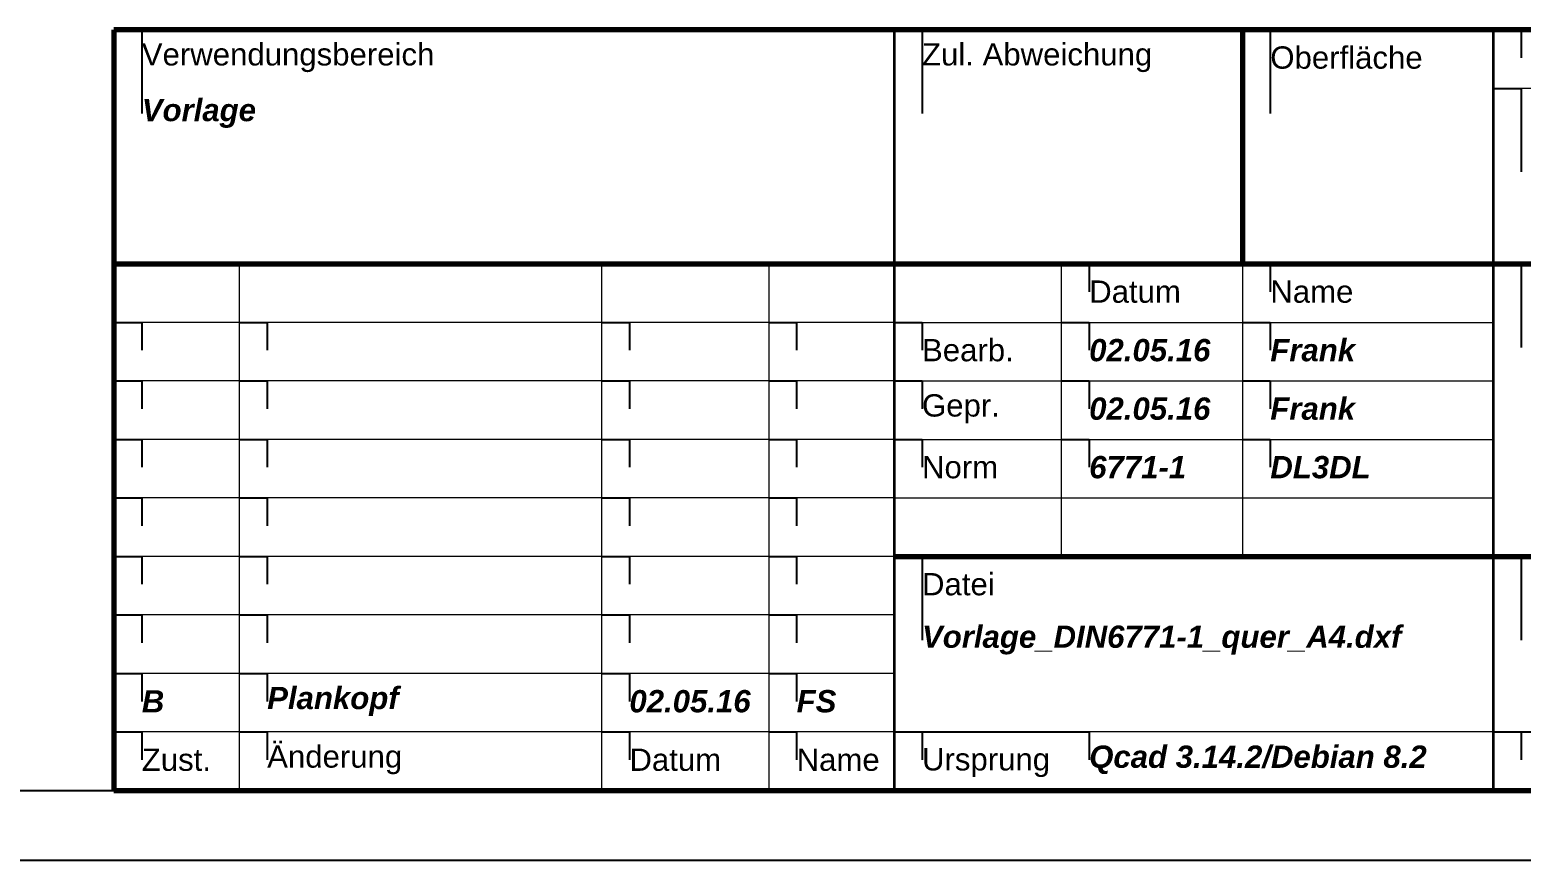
# Model space of a CAD drawing. Header units: millimetres. Extents: x -103 to 297, y 0 to 210.
# Drawn here: x 101 to 208, y 0 to 59.6 of the extents above; entities that cross this region are included whole.
import ezdxf

# ---------------------------------------------------------------- set-up
doc = ezdxf.new("R2010")
doc.units = ezdxf.units.MM
for name, color, linetype in [('Blattrahmen Din A4', 5, 'Continuous'), ('Hilfslinien', 3, 'Continuous'), ('Plankopf ausgefüllt', 96, 'Continuous'), ('Plankopf Text Vorgabe', 1, 'Continuous')]:
    doc.layers.add(name, color=color, linetype=linetype)
for name, color, linetype, lineweight in [('Plankopf Rahmen 0.18', 5, 'Continuous', 18), ('Plankopf Rahmen 0.35', 5, 'Continuous', 35), ('Plankopf Rahmen 0.7', 5, 'Continuous', 70)]:
    doc.layers.add(name, color=color, linetype=linetype, lineweight=lineweight)
doc.styles.add('textstyle0', font='')
doc.styles.add('textstyle1', font='')
doc.styles.add('textstyle10', font='')
doc.styles.add('textstyle11', font='')
doc.styles.add('textstyle12', font='')
doc.styles.add('textstyle13', font='')
doc.styles.add('textstyle14', font='')
doc.styles.add('textstyle2', font='')
doc.styles.add('textstyle22', font='')
doc.styles.add('textstyle23', font='')
doc.styles.add('textstyle24', font='')
doc.styles.add('textstyle25', font='')
doc.styles.add('textstyle26', font='')
doc.styles.add('textstyle27', font='')
doc.styles.add('textstyle28', font='')
doc.styles.add('textstyle29', font='')
doc.styles.add('textstyle30', font='')
doc.styles.add('textstyle31', font='')
doc.styles.add('textstyle32', font='')
doc.styles.add('textstyle36', font='')
doc.styles.add('textstyle39', font='')
doc.styles.add('textstyle40', font='')
doc.styles.add('textstyle5', font='')
doc.styles.add('textstyle6', font='')
doc.styles.add('textstyle7', font='')
doc.styles.add('textstyle8', font='')
doc.styles.add('textstyle9', font='')
doc.styles.get('textstyle0').set_extended_font_data('Arial')
doc.styles.get('textstyle1').set_extended_font_data('Arial')
doc.styles.get('textstyle10').set_extended_font_data('Arial')
doc.styles.get('textstyle11').set_extended_font_data('Arial')
doc.styles.get('textstyle12').set_extended_font_data('Arial')
doc.styles.get('textstyle13').set_extended_font_data('Arial')
doc.styles.get('textstyle14').set_extended_font_data('Arial')
doc.styles.get('textstyle2').set_extended_font_data('Arial')
doc.styles.get('textstyle22').set_extended_font_data('Arial', italic=True, bold=True)
doc.styles.get('textstyle23').set_extended_font_data('Arial', italic=True, bold=True)
doc.styles.get('textstyle24').set_extended_font_data('Arial', italic=True, bold=True)
doc.styles.get('textstyle25').set_extended_font_data('Arial', italic=True, bold=True)
doc.styles.get('textstyle26').set_extended_font_data('Arial', italic=True, bold=True)
doc.styles.get('textstyle27').set_extended_font_data('Arial', italic=True, bold=True)
doc.styles.get('textstyle28').set_extended_font_data('Arial', italic=True, bold=True)
doc.styles.get('textstyle29').set_extended_font_data('Arial', italic=True, bold=True)
doc.styles.get('textstyle30').set_extended_font_data('Arial', italic=True, bold=True)
doc.styles.get('textstyle31').set_extended_font_data('Arial')
doc.styles.get('textstyle32').set_extended_font_data('Arial', italic=True, bold=True)
doc.styles.get('textstyle36').set_extended_font_data('Arial', italic=True, bold=True)
doc.styles.get('textstyle39').set_extended_font_data('Arial', italic=True, bold=True)
doc.styles.get('textstyle40').set_extended_font_data('Arial', italic=True, bold=True)
doc.styles.get('textstyle5').set_extended_font_data('Arial')
doc.styles.get('textstyle6').set_extended_font_data('Arial')
doc.styles.get('textstyle7').set_extended_font_data('Arial')
doc.styles.get('textstyle8').set_extended_font_data('Arial')
doc.styles.get('textstyle9').set_extended_font_data('Arial')

msp = doc.modelspace()

# ---------------------------------------------------------------- linework, layer by layer
at = {"layer": 'Blattrahmen Din A4'}
for p, q in [((5, 5), (292, 5)), ((0, 0), (297, 0))]:
    msp.add_line(p, q, dxfattribs=at)
at = {"layer": 'Hilfslinien'}
for p, q in [((107, 59.6), (109, 59.6)), ((109, 59.6), (109, 57.6)), ((163, 59.6), (165, 59.6)), ((165, 59.6), (165, 57.6)), ((188, 59.6), (190, 59.6)), ((190, 59.6), (190, 57.6)), ((206, 59.6), (208, 59.6)), ((208, 59.6), (208, 57.6)), ((208, 59.6), (220, 59.6)), ((109, 57.6), (109, 53.6)), ((165, 57.6), (165, 53.6)), ((190, 57.6), (190, 53.6)), ((206, 55.4), (208, 55.4)), ((208, 55.4), (208, 53.4)), ((208, 53.4), (208, 49.4)), ((175, 42.8), (177, 42.8)), ((177, 42.8), (177, 40.8)), ((188, 42.8), (190, 42.8)), ((190, 42.8), (190, 40.8)), ((206, 42.8), (208, 42.8)), ((208, 42.8), (208, 40.8)), ((208, 40.8), (208, 36.8)), ((107, 38.6), (109, 38.6)), ((109, 38.6), (109, 36.6)), ((116, 38.6), (118, 38.6)), ((118, 38.6), (118, 36.6)), ((142, 38.6), (144, 38.6)), ((144, 38.6), (144, 36.6)), ((154, 38.6), (156, 38.6)), ((156, 38.6), (156, 36.6)), ((163, 38.6), (165, 38.6)), ((165, 38.6), (165, 36.6)), ((175, 38.6), (177, 38.6)), ((177, 38.6), (177, 36.6)), ((188, 38.6), (190, 38.6)), ((190, 38.6), (190, 36.6)), ((107, 34.4), (109, 34.4)), ((109, 34.4), (109, 32.4)), ((116, 34.4), (118, 34.4)), ((118, 34.4), (118, 32.4)), ((142, 34.4), (144, 34.4)), ((144, 34.4), (144, 32.4)), ((154, 34.4), (156, 34.4)), ((156, 34.4), (156, 32.4)), ((163, 34.4), (165, 34.4)), ((165, 34.4), (165, 32.4)), ((175, 34.4), (177, 34.4)), ((177, 34.4), (177, 32.4)), ((188, 34.4), (190, 34.4)), ((190, 34.4), (190, 32.4)), ((107, 30.2), (109, 30.2)), ((109, 30.2), (109, 28.2)), ((116, 30.2), (118, 30.2)), ((118, 30.2), (118, 28.2)), ((142, 30.2), (144, 30.2)), ((144, 30.2), (144, 28.2)), ((154, 30.2), (156, 30.2)), ((156, 30.2), (156, 28.2)), ((163, 30.2), (165, 30.2)), ((165, 30.2), (165, 28.2)), ((175, 30.2), (177, 30.2)), ((177, 30.2), (177, 28.2)), ((188, 30.2), (190, 30.2)), ((190, 30.2), (190, 28.2)), ((107, 26), (109, 26)), ((109, 26), (109, 24)), ((116, 26), (118, 26)), ((118, 26), (118, 24)), ((142, 26), (144, 26)), ((144, 26), (144, 24)), ((154, 26), (156, 26)), ((156, 26), (156, 24)), ((107, 21.8), (109, 21.8)), ((109, 21.8), (109, 19.8)), ((116, 21.8), (118, 21.8)), ((118, 21.8), (118, 19.8)), ((142, 21.8), (144, 21.8)), ((144, 21.8), (144, 19.8)), ((154, 21.8), (156, 21.8)), ((156, 21.8), (156, 19.8)), ((163, 21.8), (165, 21.8)), ((165, 21.8), (165, 19.8)), ((206, 21.8), (208, 21.8)), ((208, 21.8), (208, 19.8)), ((165, 19.8), (165, 15.8)), ((208, 19.8), (208, 15.8)), ((107, 17.6), (109, 17.6)), ((109, 17.6), (109, 15.6)), ((116, 17.6), (118, 17.6)), ((118, 17.6), (118, 15.6)), ((142, 17.6), (144, 17.6)), ((144, 17.6), (144, 15.6)), ((154, 17.6), (156, 17.6)), ((156, 17.6), (156, 15.6)), ((107, 13.4), (109, 13.4)), ((109, 13.4), (109, 11.4)), ((116, 13.4), (118, 13.4)), ((118, 13.4), (118, 11.4)), ((142, 13.4), (144, 13.4)), ((144, 13.4), (144, 11.4)), ((154, 13.4), (156, 13.4)), ((156, 13.4), (156, 11.4)), ((107, 9.2), (109, 9.2)), ((109, 9.2), (109, 7.2)), ((116, 9.2), (118, 9.2)), ((118, 9.2), (118, 7.2)), ((142, 9.2), (144, 9.2)), ((144, 9.2), (144, 7.2)), ((154, 9.2), (156, 9.2)), ((156, 9.2), (156, 7.2)), ((163, 9.2), (165, 9.2)), ((165, 9.2), (165, 7.2)), ((165, 9.2), (177, 9.2)), ((177, 9.2), (177, 7.2)), ((206, 9.2), (208, 9.2)), ((208, 9.2), (208, 7.2)), ((208, 9.2), (220, 9.2))]:
    msp.add_line(p, q, dxfattribs=at)
at = {"layer": 'Plankopf Rahmen 0.18'}
for p, q in [((107, 55.4), (107, 59.6)), ((107, 59.6), (163, 59.6)), ((163, 59.6), (163, 42.8)), ((163, 59.6), (188, 59.6)), ((188, 59.6), (188, 42.8)), ((188, 59.6), (206, 59.6)), ((206, 59.6), (206, 42.8)), ((206, 59.6), (257, 59.6)), ((107, 51.2), (107, 55.4)), ((257, 55.4), (206, 55.4)), ((107, 47), (107, 51.2)), ((107, 42.8), (107, 47)), ((116, 42.8), (107, 42.8)), ((107, 42.8), (107, 38.6)), ((142, 42.8), (116, 42.8)), ((116, 42.8), (116, 38.6)), ((154, 42.8), (142, 42.8)), ((142, 42.8), (142, 38.6)), ((163, 42.8), (154, 42.8)), ((154, 42.8), (154, 38.6)), ((163, 42.8), (163, 9.2)), ((163, 42.8), (188, 42.8)), ((175, 42.8), (175, 21.8)), ((188, 42.8), (206, 42.8)), ((188, 42.8), (188, 21.8)), ((206, 42.8), (206, 9.2)), ((206, 42.8), (292, 42.8)), ((116, 38.6), (107, 38.6)), ((107, 38.6), (107, 34.4)), ((142, 38.6), (116, 38.6)), ((116, 38.6), (116, 34.4)), ((154, 38.6), (142, 38.6)), ((142, 38.6), (142, 34.4)), ((163, 38.6), (154, 38.6)), ((154, 38.6), (154, 34.4)), ((163, 38.6), (175, 38.6)), ((175, 38.6), (188, 38.6)), ((188, 38.6), (206, 38.6)), ((116, 34.4), (107, 34.4)), ((107, 34.4), (107, 30.2)), ((142, 34.4), (116, 34.4)), ((116, 34.4), (116, 30.2)), ((154, 34.4), (142, 34.4)), ((142, 34.4), (142, 30.2)), ((163, 34.4), (154, 34.4)), ((154, 34.4), (154, 30.2)), ((163, 34.4), (175, 34.4)), ((175, 34.4), (188, 34.4)), ((188, 34.4), (206, 34.4)), ((116, 30.2), (107, 30.2)), ((107, 30.2), (107, 26)), ((142, 30.2), (116, 30.2)), ((116, 30.2), (116, 26)), ((154, 30.2), (142, 30.2)), ((142, 30.2), (142, 26)), ((163, 30.2), (154, 30.2)), ((154, 30.2), (154, 26)), ((163, 30.2), (175, 30.2)), ((175, 30.2), (188, 30.2)), ((188, 30.2), (206, 30.2)), ((116, 26), (107, 26)), ((107, 26), (107, 21.8)), ((142, 26), (116, 26)), ((116, 26), (116, 21.8)), ((154, 26), (142, 26)), ((142, 26), (142, 21.8)), ((163, 26), (154, 26)), ((154, 26), (154, 21.8)), ((163, 26), (175, 26)), ((175, 26), (188, 26)), ((188, 26), (206, 26)), ((116, 21.8), (107, 21.8)), ((107, 21.8), (107, 17.6)), ((142, 21.8), (116, 21.8)), ((116, 21.8), (116, 17.6)), ((154, 21.8), (142, 21.8)), ((142, 21.8), (142, 17.6)), ((163, 21.8), (154, 21.8)), ((154, 21.8), (154, 17.6)), ((163, 21.8), (175, 21.8)), ((175, 21.8), (188, 21.8)), ((188, 21.8), (206, 21.8)), ((206, 21.8), (292, 21.8)), ((116, 17.6), (107, 17.6)), ((107, 17.6), (107, 13.4)), ((142, 17.6), (116, 17.6)), ((116, 17.6), (116, 13.4)), ((154, 17.6), (142, 17.6)), ((142, 17.6), (142, 13.4)), ((163, 17.6), (154, 17.6)), ((154, 17.6), (154, 13.4)), ((116, 13.4), (107, 13.4)), ((107, 13.4), (107, 9.2)), ((142, 13.4), (116, 13.4)), ((116, 13.4), (116, 9.2)), ((154, 13.4), (142, 13.4)), ((142, 13.4), (142, 9.2)), ((163, 13.4), (154, 13.4)), ((154, 13.4), (154, 9.2)), ((116, 9.2), (107, 9.2)), ((107, 9.2), (107, 5)), ((142, 9.2), (116, 9.2)), ((116, 9.2), (116, 5)), ((154, 9.2), (142, 9.2)), ((142, 9.2), (142, 5)), ((163, 9.2), (154, 9.2)), ((154, 9.2), (154, 5)), ((206, 9.2), (163, 9.2)), ((163, 9.2), (163, 5)), ((249, 9.2), (206, 9.2)), ((206, 9.2), (206, 5)), ((292, 5), (107, 5))]:
    msp.add_line(p, q, dxfattribs=at)
at = {"layer": 'Plankopf Rahmen 0.35'}
for p, q in [((163, 59.6), (163, 5)), ((206, 59.6), (206, 5))]:
    msp.add_line(p, q, dxfattribs=at)
at = {"layer": 'Plankopf Rahmen 0.7'}
for p, q in [((292, 59.6), (107, 59.6)), ((107, 59.6), (107, 5)), ((188, 59.6), (188, 42.8)), ((107, 42.8), (292, 42.8)), ((163, 21.8), (292, 21.8)), ((107, 5), (292, 5))]:
    msp.add_line(p, q, dxfattribs=at)

# ---------------------------------------------------------------- texts
at = {"layer": 'Plankopf ausgefüllt', "char_height": 1.6, "attachment_point": 4}
for s, insert, style in [('Vorlage', (109, 53.6), 'textstyle36'), ('Frank', (190, 36.6), 'textstyle29'), ('02.05.16', (177, 36.6), 'textstyle27'), ('02.05.16', (177, 32.4), 'textstyle28'), ('Frank', (190, 32.4), 'textstyle30'), ('6771-1', (177, 28.2), 'textstyle26'), ('DL3DL', (190, 28.2), 'textstyle40'), ('Vorlage_DIN6771-1_quer_A4.dxf', (165, 15.8), 'textstyle32'), ('B', (109, 11.4), 'textstyle22'), ('Plankopf', (118, 11.4), 'textstyle23'), ('02.05.16', (144, 11.4), 'textstyle24'), ('FS', (156, 11.4), 'textstyle25'), ('Qcad 3.14.2/Debian 8.2', (177, 7.2), 'textstyle39')]:
    msp.add_mtext(s, dxfattribs=dict(at, insert=insert, style=style))
at = {"layer": 'Plankopf Text Vorgabe', "char_height": 1.6, "attachment_point": 4}
for s, insert, style in [('Verwendungsbereich', (109, 57.6), 'textstyle0'), ('Zul. Abweichung', (165, 57.6), 'textstyle1'), ('Oberfläche', (190, 57.6), 'textstyle2'), ('Datum', (177, 40.8), 'textstyle5'), ('Name', (190, 40.8), 'textstyle6'), ('Bearb.', (165, 36.6), 'textstyle7'), ('Gepr.', (165, 32.4), 'textstyle8'), ('Norm', (165, 28.2), 'textstyle9'), ('Datei', (165, 19.8), 'textstyle31'), ('Änderung', (118, 7.2), 'textstyle11'), ('Zust.', (109, 7.2), 'textstyle10'), ('Datum', (144, 7.2), 'textstyle12'), ('Name', (156, 7.2), 'textstyle13'), ('Ursprung', (165, 7), 'textstyle14')]:
    msp.add_mtext(s, dxfattribs=dict(at, insert=insert, style=style))

doc.saveas('drawing.dxf')
